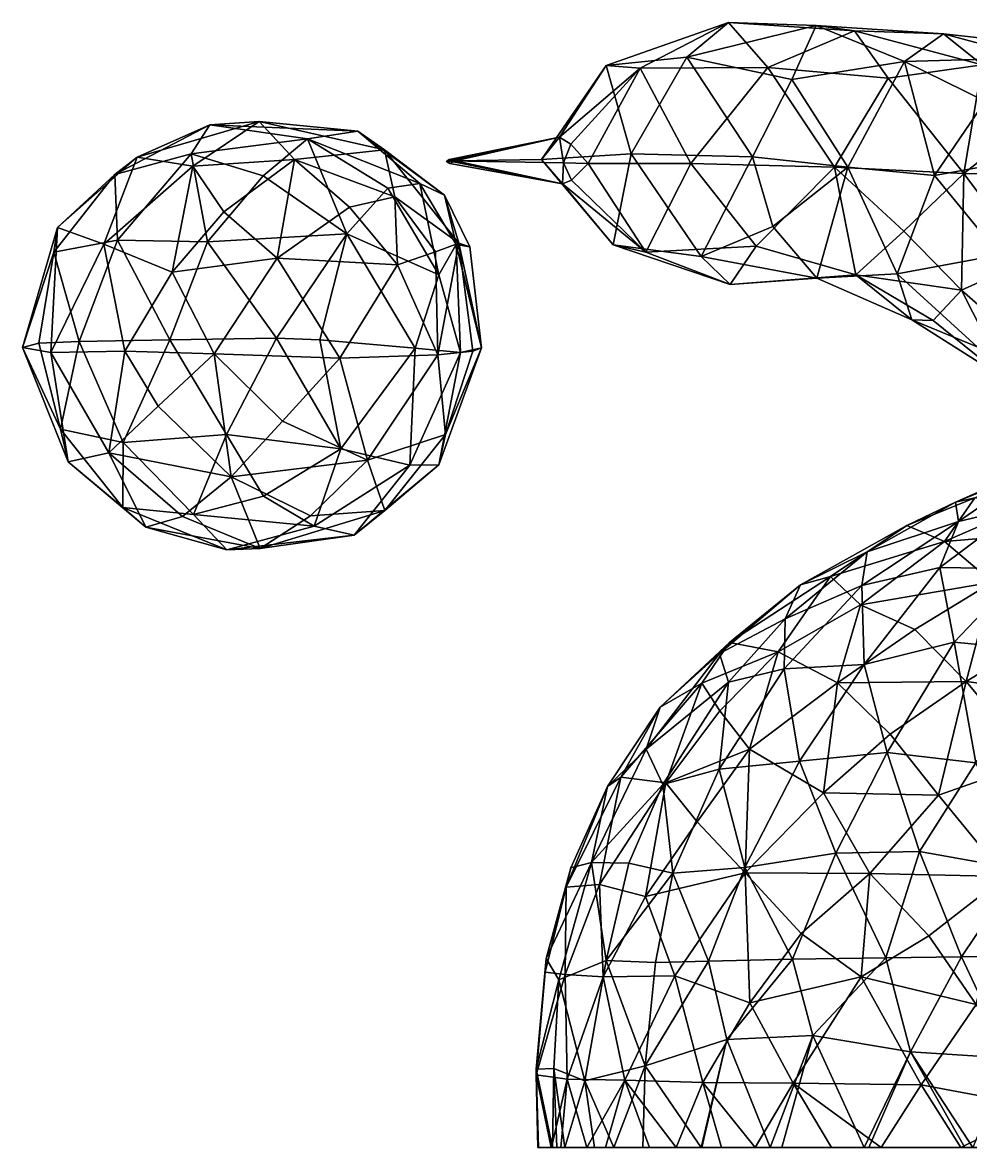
# Model space of a CAD drawing. Extents: x 373697 to 374058, y 6959904 to 6960301.
# Drawn here: x 373733.82 to 373775.49, y 6959904.18 to 6959953.65 of the extents above; entities that cross this region are included whole.
import ezdxf

# ---------------------------------------------------------------- set-up
doc = ezdxf.new("R2010")
doc.units = 0
doc.layers.add('Bht_Fk', color=7, linetype='CONTINUOUS')

msp = doc.modelspace()

# ---------------------------------------------------------------- linework, layer by layer
at = {"layer": 'Bht_Fk'}
for points in [[(373764.851, 6959953.65, 176.348), (373759.472, 6959951.754, 174.658), (373760.966, 6959951.648, 173.534)], [(373763.026, 6959952.129, 177.416), (373759.472, 6959951.754, 174.658), (373764.851, 6959953.65, 176.348)], [(373766.579, 6959951.678, 175.146), (373764.851, 6959953.65, 176.348), (373760.966, 6959951.648, 173.534)], [(373763.026, 6959952.129, 177.416), (373764.851, 6959953.65, 176.348), (373768.706, 6959953.511, 179.056)], [(373768.706, 6959953.511, 179.056), (373767.643, 6959951.147, 180.069), (373763.026, 6959952.129, 177.416)], [(373768.706, 6959953.511, 179.056), (373764.851, 6959953.65, 176.348), (373770.386, 6959953.29, 177.948)], [(373764.851, 6959953.65, 176.348), (373766.579, 6959951.678, 175.146), (373770.386, 6959953.29, 177.948)], [(373768.706, 6959953.511, 179.056), (373772.584, 6959951.93, 181.769), (373767.643, 6959951.147, 180.069)], [(373774.302, 6959953.157, 180.695), (373768.706, 6959953.511, 179.056), (373770.386, 6959953.29, 177.948)], [(373772.584, 6959951.93, 181.769), (373768.706, 6959953.511, 179.056), (373774.302, 6959953.157, 180.695)], [(373766.579, 6959951.678, 175.146), (373771.865, 6959951.196, 177.225), (373770.386, 6959953.29, 177.948)], [(373776.001, 6959951.789, 179.429), (373774.302, 6959953.157, 180.695), (373770.386, 6959953.29, 177.948)], [(373776.001, 6959951.789, 179.429), (373770.386, 6959953.29, 177.948), (373771.865, 6959951.196, 177.225)], [(373778.227, 6959952.095, 183.507), (373772.584, 6959951.93, 181.769), (373774.302, 6959953.157, 180.695)], [(373778.227, 6959952.095, 183.507), (373774.302, 6959953.157, 180.695), (373779.943, 6959952.523, 182.321)], [(373774.302, 6959953.157, 180.695), (373776.001, 6959951.789, 179.429), (373779.943, 6959952.523, 182.321)], [(373763.026, 6959952.129, 177.416), (373760.569, 6959947.878, 176.625), (373759.472, 6959951.754, 174.658)], [(373765.91, 6959947.742, 179.638), (373760.569, 6959947.878, 176.625), (373763.026, 6959952.129, 177.416)], [(373763.026, 6959952.129, 177.416), (373767.643, 6959951.147, 180.069), (373765.91, 6959947.742, 179.638)], [(373772.584, 6959951.93, 181.769), (373770.098, 6959947.284, 181.496), (373767.643, 6959951.147, 180.069)], [(373770.098, 6959947.284, 181.496), (373772.584, 6959951.93, 181.769), (373773.902, 6959946.916, 183.268)], [(373776.138, 6959950.194, 183.797), (373772.584, 6959951.93, 181.769), (373778.227, 6959952.095, 183.507)], [(373776.138, 6959950.194, 183.797), (373773.902, 6959946.916, 183.268), (373772.584, 6959951.93, 181.769)], [(373759.472, 6959951.754, 174.658), (373760.569, 6959947.878, 176.625), (373756.636, 6959947.624, 173.694)], [(373759.472, 6959951.754, 174.658), (373756.636, 6959947.624, 173.694), (373757.428, 6959948.615, 172.374)], [(373760.966, 6959951.648, 173.534), (373759.472, 6959951.754, 174.658), (373757.428, 6959948.615, 172.374)], [(373757.428, 6959948.615, 172.374), (373757.918, 6959948.301, 172.194), (373760.966, 6959951.648, 173.534)], [(373757.918, 6959948.301, 172.194), (373758.688, 6959947.449, 172.143), (373760.966, 6959951.648, 173.534)], [(373763.203, 6959947.457, 173.298), (373760.966, 6959951.648, 173.534), (373758.688, 6959947.449, 172.143)], [(373760.966, 6959951.648, 173.534), (373763.203, 6959947.457, 173.298), (373766.579, 6959951.678, 175.146)], [(373769.51, 6959947.292, 175.722), (373766.579, 6959951.678, 175.146), (373763.203, 6959947.457, 173.298)], [(373766.579, 6959951.678, 175.146), (373769.51, 6959947.292, 175.722), (373771.865, 6959951.196, 177.225)], [(373771.865, 6959951.196, 177.225), (373775.192, 6959947.014, 177.752), (373776.001, 6959951.789, 179.429)], [(373775.192, 6959947.014, 177.752), (373778.297, 6959949.471, 179.251), (373776.001, 6959951.789, 179.429)], [(373770.098, 6959947.284, 181.496), (373765.91, 6959947.742, 179.638), (373767.643, 6959951.147, 180.069)], [(373775.192, 6959947.014, 177.752), (373771.865, 6959951.196, 177.225), (373769.51, 6959947.292, 175.722)], [(373779.392, 6959947.922, 185.579), (373773.902, 6959946.916, 183.268), (373776.138, 6959950.194, 183.797)], [(373775.192, 6959947.014, 177.752), (373780.84, 6959946.934, 179.478), (373778.297, 6959949.471, 179.251)], [(373741.237, 6959947.879, 179.2), (373737.879, 6959946.973, 176.884), (373742.052, 6959949.15, 178.127)], [(373738.868, 6959947.728, 175.507), (373742.052, 6959949.15, 178.127), (373737.879, 6959946.973, 176.884)], [(373742.052, 6959949.15, 178.127), (373738.868, 6959947.728, 175.507), (373744.225, 6959949.296, 177.109)], [(373741.315, 6959947.335, 174.895), (373744.225, 6959949.296, 177.109), (373738.868, 6959947.728, 175.507)], [(373741.237, 6959947.879, 179.2), (373742.052, 6959949.15, 178.127), (373746.349, 6959948.535, 181.063)], [(373744.225, 6959949.296, 177.109), (373741.315, 6959947.335, 174.895), (373745.782, 6959947.629, 175.952)], [(373742.052, 6959949.15, 178.127), (373744.225, 6959949.296, 177.109), (373748.566, 6959948.877, 180.075)], [(373742.052, 6959949.15, 178.127), (373748.566, 6959948.877, 180.075), (373746.349, 6959948.535, 181.063)], [(373744.225, 6959949.296, 177.109), (373749.732, 6959948.056, 178.644), (373748.566, 6959948.877, 180.075)], [(373744.225, 6959949.296, 177.109), (373745.782, 6959947.629, 175.952), (373749.732, 6959948.056, 178.644)], [(373746.349, 6959948.535, 181.063), (373748.566, 6959948.877, 180.075), (373751.29, 6959946.567, 182.062)], [(373748.566, 6959948.877, 180.075), (373752.37, 6959946.059, 181.011), (373751.29, 6959946.567, 182.062)], [(373748.566, 6959948.877, 180.075), (373749.732, 6959948.056, 178.644), (373752.37, 6959946.059, 181.011)], [(373746.349, 6959948.535, 181.063), (373744.397, 6959946.903, 181.504), (373741.237, 6959947.879, 179.2)], [(373744.397, 6959946.903, 181.504), (373746.349, 6959948.535, 181.063), (373748.083, 6959944.354, 183.383)], [(373746.349, 6959948.535, 181.063), (373749.884, 6959946.359, 182.886), (373748.083, 6959944.354, 183.383)], [(373746.349, 6959948.535, 181.063), (373751.29, 6959946.567, 182.062), (373749.884, 6959946.359, 182.886)], [(373757.428, 6959948.615, 172.374), (373752.576, 6959947.629, 170.958), (373752.552, 6959947.562, 170.933)], [(373757.606, 6959947.486, 172.168), (373757.428, 6959948.615, 172.374), (373752.552, 6959947.562, 170.933)], [(373752.576, 6959947.629, 170.958), (373757.428, 6959948.615, 172.374), (373752.843, 6959947.569, 171.165)], [(373757.428, 6959948.615, 172.374), (373756.636, 6959947.624, 173.694), (373752.843, 6959947.569, 171.165)], [(373757.918, 6959948.301, 172.194), (373757.428, 6959948.615, 172.374), (373757.606, 6959947.486, 172.168)], [(373737.879, 6959946.973, 176.884), (373741.237, 6959947.879, 179.2), (373738.004, 6959944.074, 178.541)], [(373741.237, 6959947.879, 179.2), (373741.957, 6959944.012, 181.184), (373738.004, 6959944.074, 178.541)], [(373741.957, 6959944.012, 181.184), (373741.237, 6959947.879, 179.2), (373744.397, 6959946.903, 181.504)], [(373745.782, 6959947.629, 175.952), (373750.19, 6959945.988, 177), (373749.732, 6959948.056, 178.644)], [(373749.732, 6959948.056, 178.644), (373753.007, 6959943.942, 179.413), (373752.37, 6959946.059, 181.011)], [(373753.007, 6959943.942, 179.413), (373749.732, 6959948.056, 178.644), (373750.19, 6959945.988, 177)], [(373756.636, 6959947.624, 173.694), (373760.569, 6959947.878, 176.625), (373759.787, 6959943.874, 174.422)], [(373758.688, 6959947.449, 172.143), (373757.918, 6959948.301, 172.194), (373757.606, 6959947.486, 172.168)], [(373760.569, 6959947.878, 176.625), (373763.657, 6959943.363, 177.315), (373759.787, 6959943.874, 174.422)], [(373765.91, 6959947.742, 179.638), (373763.657, 6959943.363, 177.315), (373760.569, 6959947.878, 176.625)], [(373779.392, 6959947.922, 185.579), (373776.762, 6959943.438, 184.444), (373773.902, 6959946.916, 183.268)], [(373738.868, 6959947.728, 175.507), (373737.879, 6959946.973, 176.884), (373735.357, 6959944.643, 174.385)], [(373737.397, 6959943.909, 173.147), (373738.868, 6959947.728, 175.507), (373735.357, 6959944.643, 174.385)], [(373741.315, 6959947.335, 174.895), (373738.868, 6959947.728, 175.507), (373737.397, 6959943.909, 173.147)], [(373741.315, 6959947.335, 174.895), (373742.672, 6959945.327, 174.191), (373745.782, 6959947.629, 175.952)], [(373742.672, 6959945.327, 174.191), (373745.014, 6959943.281, 174.17), (373745.782, 6959947.629, 175.952)], [(373745.014, 6959943.281, 174.17), (373748.198, 6959945.53, 175.674), (373745.782, 6959947.629, 175.952)], [(373745.782, 6959947.629, 175.952), (373748.198, 6959945.53, 175.674), (373750.19, 6959945.988, 177)], [(373752.843, 6959947.569, 171.165), (373752.459, 6959947.542, 171.004), (373752.576, 6959947.629, 170.958)], [(373752.459, 6959947.542, 171.004), (373752.552, 6959947.562, 170.933), (373752.576, 6959947.629, 170.958)], [(373752.459, 6959947.542, 171.004), (373752.843, 6959947.569, 171.165), (373752.61, 6959947.445, 170.963)], [(373752.552, 6959947.562, 170.933), (373752.459, 6959947.542, 171.004), (373752.61, 6959947.445, 170.963)], [(373757.553, 6959946.555, 172.355), (373757.606, 6959947.486, 172.168), (373752.552, 6959947.562, 170.933)], [(373752.61, 6959947.445, 170.963), (373757.553, 6959946.555, 172.355), (373752.552, 6959947.562, 170.933)], [(373757.553, 6959946.555, 172.355), (373752.61, 6959947.445, 170.963), (373752.843, 6959947.569, 171.165)], [(373756.636, 6959947.624, 173.694), (373757.553, 6959946.555, 172.355), (373752.843, 6959947.569, 171.165)], [(373756.636, 6959947.624, 173.694), (373759.787, 6959943.874, 174.422), (373757.553, 6959946.555, 172.355)], [(373757.553, 6959946.555, 172.355), (373757.95, 6959946.715, 172.185), (373757.606, 6959947.486, 172.168)], [(373757.95, 6959946.715, 172.185), (373758.688, 6959947.449, 172.143), (373757.606, 6959947.486, 172.168)], [(373758.688, 6959947.449, 172.143), (373757.95, 6959946.715, 172.185), (373761.213, 6959943.553, 173.479)], [(373761.213, 6959943.553, 173.479), (373763.203, 6959947.457, 173.298), (373758.688, 6959947.449, 172.143)], [(373766.064, 6959943.819, 175.099), (373763.203, 6959947.457, 173.298), (373761.213, 6959943.553, 173.479)], [(373769.51, 6959947.292, 175.722), (373763.203, 6959947.457, 173.298), (373766.064, 6959943.819, 175.099)], [(373765.91, 6959947.742, 179.638), (373766.802, 6959944.673, 179.487), (373763.657, 6959943.363, 177.315)], [(373765.91, 6959947.742, 179.638), (373770.098, 6959947.284, 181.496), (373766.802, 6959944.673, 179.487)], [(373735.196, 6959943.554, 175.746), (373737.879, 6959946.973, 176.884), (373738.004, 6959944.074, 178.541)], [(373735.196, 6959943.554, 175.746), (373735.357, 6959944.643, 174.385), (373737.879, 6959946.973, 176.884)], [(373737.397, 6959943.909, 173.147), (373740.405, 6959942.67, 173.2), (373741.315, 6959947.335, 174.895)], [(373740.405, 6959942.67, 173.2), (373742.672, 6959945.327, 174.191), (373741.315, 6959947.335, 174.895)], [(373741.957, 6959944.012, 181.184), (373744.397, 6959946.903, 181.504), (373748.083, 6959944.354, 183.383)], [(373769.51, 6959947.292, 175.722), (373766.064, 6959943.819, 175.099), (373770.445, 6959942.555, 177.524)], [(373766.802, 6959944.673, 179.487), (373770.098, 6959947.284, 181.496), (373768.743, 6959942.411, 178.97)], [(373770.098, 6959947.284, 181.496), (373772.26, 6959942.596, 181.564), (373768.743, 6959942.411, 178.97)], [(373772.566, 6959944.468, 177.199), (373775.192, 6959947.014, 177.752), (373769.51, 6959947.292, 175.722)], [(373769.51, 6959947.292, 175.722), (373770.445, 6959942.555, 177.524), (373772.566, 6959944.468, 177.199)], [(373770.098, 6959947.284, 181.496), (373773.902, 6959946.916, 183.268), (373772.26, 6959942.596, 181.564)], [(373772.26, 6959942.596, 181.564), (373773.902, 6959946.916, 183.268), (373776.762, 6959943.438, 184.444)], [(373775.192, 6959947.014, 177.752), (373772.566, 6959944.468, 177.199), (373775.101, 6959941.886, 178.565)], [(373775.101, 6959941.886, 178.565), (373778.041, 6959943.215, 178.694), (373775.192, 6959947.014, 177.752)], [(373778.041, 6959943.215, 178.694), (373780.84, 6959946.934, 179.478), (373775.192, 6959947.014, 177.752)], [(373749.884, 6959946.359, 182.886), (373751.29, 6959946.567, 182.062), (373752.128, 6959942.549, 183.744)], [(373751.29, 6959946.567, 182.062), (373752.883, 6959943.889, 182.413), (373752.128, 6959942.549, 183.744)], [(373751.29, 6959946.567, 182.062), (373752.37, 6959946.059, 181.011), (373752.883, 6959943.889, 182.413)], [(373761.213, 6959943.553, 173.479), (373757.95, 6959946.715, 172.185), (373757.553, 6959946.555, 172.355)], [(373759.787, 6959943.874, 174.422), (373761.213, 6959943.553, 173.479), (373757.553, 6959946.555, 172.355)], [(373749.884, 6959946.359, 182.886), (373752.128, 6959942.549, 183.744), (373748.083, 6959944.354, 183.383)], [(373748.198, 6959945.53, 175.674), (373750.307, 6959942.993, 175.667), (373750.19, 6959945.988, 177)], [(373750.19, 6959945.988, 177), (373751.972, 6959943.57, 177.446), (373753.007, 6959943.942, 179.413)], [(373750.307, 6959942.993, 175.667), (373751.972, 6959943.57, 177.446), (373750.19, 6959945.988, 177)], [(373752.37, 6959946.059, 181.011), (373753.485, 6959943.789, 181.271), (373752.883, 6959943.889, 182.413)], [(373753.007, 6959943.942, 179.413), (373753.485, 6959943.789, 181.271), (373752.37, 6959946.059, 181.011)], [(373745.014, 6959943.281, 174.17), (373750.307, 6959942.993, 175.667), (373748.198, 6959945.53, 175.674)], [(373740.405, 6959942.67, 173.2), (373745.014, 6959943.281, 174.17), (373742.672, 6959945.327, 174.191)], [(373733.821, 6959939.365, 173.899), (373735.357, 6959944.643, 174.385), (373735.196, 6959943.554, 175.746)], [(373735.064, 6959939.137, 172.538), (373735.357, 6959944.643, 174.385), (373733.821, 6959939.365, 173.899)], [(373735.064, 6959939.137, 172.538), (373737.397, 6959943.909, 173.147), (373735.357, 6959944.643, 174.385)], [(373763.657, 6959943.363, 177.315), (373766.802, 6959944.673, 179.487), (373768.743, 6959942.411, 178.97)], [(373772.566, 6959944.468, 177.199), (373770.445, 6959942.555, 177.524), (373775.101, 6959941.886, 178.565)], [(373737.397, 6959943.909, 173.147), (373735.064, 6959939.137, 172.538), (373738.32, 6959939.199, 172.539)], [(373736.308, 6959939.623, 177.666), (373735.196, 6959943.554, 175.746), (373738.004, 6959944.074, 178.541)], [(373740.295, 6959939.699, 180.576), (373736.308, 6959939.623, 177.666), (373738.004, 6959944.074, 178.541)], [(373737.397, 6959943.909, 173.147), (373738.32, 6959939.199, 172.539), (373740.405, 6959942.67, 173.2)], [(373741.957, 6959944.012, 181.184), (373740.295, 6959939.699, 180.576), (373738.004, 6959944.074, 178.541)], [(373741.957, 6959944.012, 181.184), (373744.991, 6959939.763, 182.815), (373740.295, 6959939.699, 180.576)], [(373744.991, 6959939.763, 182.815), (373741.957, 6959944.012, 181.184), (373748.083, 6959944.354, 183.383)], [(373748.083, 6959944.354, 183.383), (373746.885, 6959939.692, 183.511), (373744.991, 6959939.763, 182.815)], [(373746.885, 6959939.692, 183.511), (373748.083, 6959944.354, 183.383), (373751.086, 6959939.332, 184.173)], [(373748.083, 6959944.354, 183.383), (373752.128, 6959942.549, 183.744), (373751.086, 6959939.332, 184.173)], [(373753.007, 6959943.942, 179.413), (373751.972, 6959943.57, 177.446), (373752.082, 6959939.044, 177.3)], [(373753.619, 6959939.193, 179.494), (373753.007, 6959943.942, 179.413), (373752.082, 6959939.044, 177.3)], [(373753.485, 6959943.789, 181.271), (373753.007, 6959943.942, 179.413), (373754.003, 6959939.349, 181.333)], [(373753.007, 6959943.942, 179.413), (373753.619, 6959939.193, 179.494), (373754.003, 6959939.349, 181.333)], [(373734.541, 6959939.545, 175.731), (373733.821, 6959939.365, 173.899), (373735.196, 6959943.554, 175.746)], [(373734.541, 6959939.545, 175.731), (373735.196, 6959943.554, 175.746), (373736.308, 6959939.623, 177.666)], [(373751.972, 6959943.57, 177.446), (373750.307, 6959942.993, 175.667), (373752.082, 6959939.044, 177.3)], [(373753.067, 6959939.139, 182.935), (373752.128, 6959942.549, 183.744), (373752.883, 6959943.889, 182.413)], [(373753.067, 6959939.139, 182.935), (373752.883, 6959943.889, 182.413), (373754.003, 6959939.349, 181.333)], [(373752.883, 6959943.889, 182.413), (373753.485, 6959943.789, 181.271), (373754.003, 6959939.349, 181.333)], [(373759.787, 6959943.874, 174.422), (373764.927, 6959942.132, 176.06), (373761.213, 6959943.553, 173.479)], [(373763.657, 6959943.363, 177.315), (373764.927, 6959942.132, 176.06), (373759.787, 6959943.874, 174.422)], [(373764.927, 6959942.132, 176.06), (373766.064, 6959943.819, 175.099), (373761.213, 6959943.553, 173.479)], [(373766.064, 6959943.819, 175.099), (373764.927, 6959942.132, 176.06), (373770.445, 6959942.555, 177.524)], [(373772.26, 6959942.596, 181.564), (373776.762, 6959943.438, 184.444), (373775.786, 6959939.395, 182.269)], [(373740.405, 6959942.67, 173.2), (373742.242, 6959939.075, 173.22), (373745.014, 6959943.281, 174.17)], [(373745.014, 6959943.281, 174.17), (373742.242, 6959939.075, 173.22), (373747.775, 6959938.89, 174.622)], [(373745.014, 6959943.281, 174.17), (373747.775, 6959938.89, 174.622), (373750.307, 6959942.993, 175.667)], [(373747.775, 6959938.89, 174.622), (373752.082, 6959939.044, 177.3), (373750.307, 6959942.993, 175.667)], [(373764.927, 6959942.132, 176.06), (373763.657, 6959943.363, 177.315), (373768.743, 6959942.411, 178.97)], [(373778.041, 6959943.215, 178.694), (373775.101, 6959941.886, 178.565), (373778.978, 6959938.47, 179.995)], [(373738.32, 6959939.199, 172.539), (373742.242, 6959939.075, 173.22), (373740.405, 6959942.67, 173.2)], [(373752.128, 6959942.549, 183.744), (373753.067, 6959939.139, 182.935), (373751.086, 6959939.332, 184.173)], [(373770.445, 6959942.555, 177.524), (373764.927, 6959942.132, 176.06), (373768.743, 6959942.411, 178.97)], [(373772.26, 6959942.596, 181.564), (373772.911, 6959940.576, 179.981), (373768.743, 6959942.411, 178.97)], [(373772.911, 6959940.576, 179.981), (373770.445, 6959942.555, 177.524), (373768.743, 6959942.411, 178.97)], [(373770.445, 6959942.555, 177.524), (373773.855, 6959940.547, 179.323), (373775.101, 6959941.886, 178.565)], [(373772.911, 6959940.576, 179.981), (373773.855, 6959940.547, 179.323), (373770.445, 6959942.555, 177.524)], [(373772.26, 6959942.596, 181.564), (373775.786, 6959939.395, 182.269), (373772.911, 6959940.576, 179.981)], [(373773.855, 6959940.547, 179.323), (373777.107, 6959937.922, 181.09), (373775.101, 6959941.886, 178.565)], [(373777.107, 6959937.922, 181.09), (373778.978, 6959938.47, 179.995), (373775.101, 6959941.886, 178.565)], [(373777.107, 6959937.922, 181.09), (373773.855, 6959940.547, 179.323), (373772.911, 6959940.576, 179.981)], [(373772.911, 6959940.576, 179.981), (373775.786, 6959939.395, 182.269), (373777.107, 6959937.922, 181.09)], [(373733.821, 6959939.365, 173.899), (373734.541, 6959939.545, 175.731), (373735.484, 6959935.762, 175.9)], [(373734.541, 6959939.545, 175.731), (373736.308, 6959939.623, 177.666), (373735.484, 6959935.762, 175.9)], [(373738.24, 6959935.18, 178.401), (373735.484, 6959935.762, 175.9), (373736.308, 6959939.623, 177.666)], [(373736.308, 6959939.623, 177.666), (373740.295, 6959939.699, 180.576), (373738.24, 6959935.18, 178.401)], [(373738.24, 6959935.18, 178.401), (373740.295, 6959939.699, 180.576), (373742.795, 6959935.53, 181.262)], [(373740.295, 6959939.699, 180.576), (373744.991, 6959939.763, 182.815), (373742.795, 6959935.53, 181.262)], [(373742.795, 6959935.53, 181.262), (373744.991, 6959939.763, 182.815), (373747.812, 6959934.898, 182.795)], [(373744.991, 6959939.763, 182.815), (373746.885, 6959939.692, 183.511), (373747.812, 6959934.898, 182.795)], [(373747.812, 6959934.898, 182.795), (373746.885, 6959939.692, 183.511), (373751.086, 6959939.332, 184.173)], [(373733.821, 6959939.365, 173.899), (373735.484, 6959935.762, 175.9), (373735.822, 6959934.33, 174.357)], [(373735.822, 6959934.33, 174.357), (373735.064, 6959939.137, 172.538), (373733.821, 6959939.365, 173.899)], [(373735.064, 6959939.137, 172.538), (373737.613, 6959934.734, 173.101), (373738.32, 6959939.199, 172.539)], [(373737.613, 6959934.734, 173.101), (373735.064, 6959939.137, 172.538), (373735.822, 6959934.33, 174.357)], [(373737.613, 6959934.734, 173.101), (373739.783, 6959936.776, 172.866), (373738.32, 6959939.199, 172.539)], [(373738.32, 6959939.199, 172.539), (373739.783, 6959936.776, 172.866), (373742.242, 6959939.075, 173.22)], [(373742.996, 6959933.67, 174.234), (373742.242, 6959939.075, 173.22), (373739.783, 6959936.776, 172.866)], [(373742.242, 6959939.075, 173.22), (373745.245, 6959936.124, 174.197), (373747.775, 6959938.89, 174.622)], [(373742.242, 6959939.075, 173.22), (373742.996, 6959933.67, 174.234), (373745.245, 6959936.124, 174.197)], [(373747.775, 6959938.89, 174.622), (373748.989, 6959934.407, 176.407), (373752.082, 6959939.044, 177.3)], [(373750.851, 6959934.191, 182.297), (373747.812, 6959934.898, 182.795), (373751.086, 6959939.332, 184.173)], [(373748.989, 6959934.407, 176.407), (373752.412, 6959935.529, 179.115), (373752.082, 6959939.044, 177.3)], [(373753.067, 6959939.139, 182.935), (373750.851, 6959934.191, 182.297), (373751.086, 6959939.332, 184.173)], [(373752.127, 6959934.194, 180.925), (373750.851, 6959934.191, 182.297), (373753.067, 6959939.139, 182.935)], [(373752.412, 6959935.529, 179.115), (373753.619, 6959939.193, 179.494), (373752.082, 6959939.044, 177.3)], [(373752.127, 6959934.194, 180.925), (373753.067, 6959939.139, 182.935), (373754.003, 6959939.349, 181.333)], [(373752.412, 6959935.529, 179.115), (373752.127, 6959934.194, 180.925), (373754.003, 6959939.349, 181.333)], [(373753.619, 6959939.193, 179.494), (373752.412, 6959935.529, 179.115), (373754.003, 6959939.349, 181.333)], [(373747.775, 6959938.89, 174.622), (373745.245, 6959936.124, 174.197), (373748.989, 6959934.407, 176.407)], [(373737.613, 6959934.734, 173.101), (373742.996, 6959933.67, 174.234), (373739.783, 6959936.776, 172.866)], [(373745.245, 6959936.124, 174.197), (373742.996, 6959933.67, 174.234), (373748.989, 6959934.407, 176.407)], [(373738.225, 6959932.33, 176.594), (373735.484, 6959935.762, 175.9), (373738.24, 6959935.18, 178.401)], [(373735.822, 6959934.33, 174.357), (373735.484, 6959935.762, 175.9), (373738.225, 6959932.33, 176.594)], [(373738.24, 6959935.18, 178.401), (373742.795, 6959935.53, 181.262), (373741.33, 6959932.021, 178.911)], [(373744.42, 6959932.828, 180.945), (373741.33, 6959932.021, 178.911), (373742.795, 6959935.53, 181.262)], [(373744.42, 6959932.828, 180.945), (373742.795, 6959935.53, 181.262), (373747.812, 6959934.898, 182.795)], [(373749.742, 6959932.19, 178.602), (373752.412, 6959935.529, 179.115), (373748.989, 6959934.407, 176.407)], [(373752.412, 6959935.529, 179.115), (373749.742, 6959932.19, 178.602), (373752.127, 6959934.194, 180.925)], [(373741.33, 6959932.021, 178.911), (373738.225, 6959932.33, 176.594), (373738.24, 6959935.18, 178.401)], [(373739.237, 6959931.464, 175.366), (373737.613, 6959934.734, 173.101), (373735.822, 6959934.33, 174.357)], [(373737.613, 6959934.734, 173.101), (373740.85, 6959931.922, 174.556), (373742.996, 6959933.67, 174.234)], [(373739.237, 6959931.464, 175.366), (373740.85, 6959931.922, 174.556), (373737.613, 6959934.734, 173.101)], [(373746.636, 6959931.506, 180.583), (373744.42, 6959932.828, 180.945), (373747.812, 6959934.898, 182.795)], [(373750.851, 6959934.191, 182.297), (373746.636, 6959931.506, 180.583), (373747.812, 6959934.898, 182.795)], [(373778.165, 6959933.921, 123.772), (373774.835, 6959932.56, 121.493), (373779.332, 6959934.534, 122.498)], [(373774.835, 6959932.56, 121.493), (373775.681, 6959932.742, 119.802), (373779.332, 6959934.534, 122.498)], [(373738.225, 6959932.33, 176.594), (373739.237, 6959931.464, 175.366), (373735.822, 6959934.33, 174.357)], [(373748.989, 6959934.407, 176.407), (373742.996, 6959933.67, 174.234), (373746.475, 6959931.957, 176.207)], [(373748.989, 6959934.407, 176.407), (373746.475, 6959931.957, 176.207), (373749.742, 6959932.19, 178.602)], [(373750.851, 6959934.191, 182.297), (373748.394, 6959931.109, 179.494), (373746.636, 6959931.506, 180.583)], [(373752.127, 6959934.194, 180.925), (373748.394, 6959931.109, 179.494), (373750.851, 6959934.191, 182.297)], [(373752.127, 6959934.194, 180.925), (373749.742, 6959932.19, 178.602), (373748.394, 6959931.109, 179.494)], [(373740.85, 6959931.922, 174.556), (373744.272, 6959930.519, 176.699), (373742.996, 6959933.67, 174.234)], [(373742.996, 6959933.67, 174.234), (373744.272, 6959930.519, 176.699), (373746.475, 6959931.957, 176.207)], [(373774.966, 6959931.713, 123.131), (373774.835, 6959932.56, 121.493), (373778.165, 6959933.921, 123.772)], [(373774.966, 6959931.713, 123.131), (373778.165, 6959933.921, 123.772), (373777.732, 6959932.374, 125.295)], [(373741.33, 6959932.021, 178.911), (373744.42, 6959932.828, 180.945), (373746.636, 6959931.506, 180.583)], [(373770.949, 6959930.375, 119.887), (373774.835, 6959932.56, 121.493), (373774.966, 6959931.713, 123.131)], [(373772.691, 6959931.539, 118.833), (373774.835, 6959932.56, 121.493), (373770.949, 6959930.375, 119.887)], [(373775.681, 6959932.742, 119.802), (373774.835, 6959932.56, 121.493), (373772.691, 6959931.539, 118.833)], [(373774.344, 6959930.832, 117.449), (373775.681, 6959932.742, 119.802), (373772.691, 6959931.539, 118.833)], [(373777.855, 6959932.354, 119.254), (373775.681, 6959932.742, 119.802), (373774.344, 6959930.832, 117.449)], [(373738.225, 6959932.33, 176.594), (373741.33, 6959932.021, 178.911), (373742.801, 6959930.458, 177.868)], [(373739.237, 6959931.464, 175.366), (373738.225, 6959932.33, 176.594), (373742.801, 6959930.458, 177.868)], [(373749.742, 6959932.19, 178.602), (373744.272, 6959930.519, 176.699), (373748.394, 6959931.109, 179.494)], [(373749.742, 6959932.19, 178.602), (373746.475, 6959931.957, 176.207), (373744.272, 6959930.519, 176.699)], [(373777.732, 6959932.374, 125.295), (373777.843, 6959929.621, 127.025), (373774.146, 6959929.69, 123.957)], [(373774.146, 6959929.69, 123.957), (373774.966, 6959931.713, 123.131), (373777.732, 6959932.374, 125.295)], [(373774.344, 6959930.832, 117.449), (373780.104, 6959931.307, 119.025), (373777.855, 6959932.354, 119.254)], [(373739.237, 6959931.464, 175.366), (373744.272, 6959930.519, 176.699), (373740.85, 6959931.922, 174.556)], [(373741.33, 6959932.021, 178.911), (373746.636, 6959931.506, 180.583), (373742.801, 6959930.458, 177.868)], [(373768.015, 6959928.917, 117.316), (373772.691, 6959931.539, 118.833), (373770.949, 6959930.375, 119.887)], [(373769.337, 6959929.286, 116.067), (373772.691, 6959931.539, 118.833), (373768.015, 6959928.917, 117.316)], [(373769.337, 6959929.286, 116.067), (373774.344, 6959930.832, 117.449), (373772.691, 6959931.539, 118.833)], [(373774.966, 6959931.713, 123.131), (373774.146, 6959929.69, 123.957), (373770.711, 6959928.901, 121.247)], [(373774.966, 6959931.713, 123.131), (373770.711, 6959928.901, 121.247), (373770.949, 6959930.375, 119.887)], [(373744.272, 6959930.519, 176.699), (373739.237, 6959931.464, 175.366), (373742.801, 6959930.458, 177.868)], [(373746.636, 6959931.506, 180.583), (373748.394, 6959931.109, 179.494), (373742.801, 6959930.458, 177.868)], [(373748.394, 6959931.109, 179.494), (373744.272, 6959930.519, 176.699), (373742.801, 6959930.458, 177.868)], [(373776.456, 6959929.046, 116.651), (373780.104, 6959931.307, 119.025), (373774.344, 6959930.832, 117.449)], [(373769.337, 6959929.286, 116.067), (373770.656, 6959928.047, 114.828), (373774.344, 6959930.832, 117.449)], [(373770.656, 6959928.047, 114.828), (373776.456, 6959929.046, 116.651), (373774.344, 6959930.832, 117.449)], [(373770.949, 6959930.375, 119.887), (373770.711, 6959928.901, 121.247), (373767.339, 6959927.434, 118.801)], [(373767.339, 6959927.434, 118.801), (373768.015, 6959928.917, 117.316), (373770.949, 6959930.375, 119.887)], [(373774.146, 6959929.69, 123.957), (373770.812, 6959925.417, 123.19), (373770.711, 6959928.901, 121.247)], [(373770.812, 6959925.417, 123.19), (373774.146, 6959929.69, 123.957), (373774.774, 6959926.407, 125.934)], [(373774.146, 6959929.69, 123.957), (373777.843, 6959929.621, 127.025), (373774.774, 6959926.407, 125.934)], [(373774.774, 6959926.407, 125.934), (373777.843, 6959929.621, 127.025), (373778.523, 6959926.03, 128.788)], [(373764.896, 6959926.383, 114.484), (373769.337, 6959929.286, 116.067), (373768.015, 6959928.917, 117.316)], [(373767.035, 6959925.977, 113.24), (373769.337, 6959929.286, 116.067), (373764.896, 6959926.383, 114.484)], [(373767.035, 6959925.977, 113.24), (373770.656, 6959928.047, 114.828), (373769.337, 6959929.286, 116.067)], [(373768.015, 6959928.917, 117.316), (373767.339, 6959927.434, 118.801), (373764.453, 6959925.906, 116.241)], [(373764.896, 6959926.383, 114.484), (373768.015, 6959928.917, 117.316), (373764.453, 6959925.906, 116.241)], [(373770.812, 6959925.417, 123.19), (373767.307, 6959925.229, 120.227), (373770.711, 6959928.901, 121.247)], [(373767.307, 6959925.229, 120.227), (373767.339, 6959927.434, 118.801), (373770.711, 6959928.901, 121.247)], [(373770.656, 6959928.047, 114.828), (373773.039, 6959926.955, 114.635), (373776.456, 6959929.046, 116.651)], [(373773.039, 6959926.955, 114.635), (373775.302, 6959924.675, 114.352), (373776.456, 6959929.046, 116.651)], [(373775.302, 6959924.675, 114.352), (373778.678, 6959926.741, 116.301), (373776.456, 6959929.046, 116.651)], [(373767.035, 6959925.977, 113.24), (373769.65, 6959924.616, 112.797), (373770.656, 6959928.047, 114.828)], [(373769.65, 6959924.616, 112.797), (373773.039, 6959926.955, 114.635), (373770.656, 6959928.047, 114.828)], [(373764.453, 6959925.906, 116.241), (373767.339, 6959927.434, 118.801), (373764.855, 6959924.65, 118.016)], [(373764.855, 6959924.65, 118.016), (373767.339, 6959927.434, 118.801), (373767.307, 6959925.229, 120.227)], [(373769.65, 6959924.616, 112.797), (373775.302, 6959924.675, 114.352), (373773.039, 6959926.955, 114.635)], [(373775.302, 6959924.675, 114.352), (373780.328, 6959924.012, 115.982), (373778.678, 6959926.741, 116.301)], [(373761.844, 6959923.537, 113.739), (373764.896, 6959926.383, 114.484), (373764.453, 6959925.906, 116.241)], [(373761.844, 6959923.537, 113.739), (373763.686, 6959924.594, 112.908), (373764.896, 6959926.383, 114.484)], [(373763.686, 6959924.594, 112.908), (373767.035, 6959925.977, 113.24), (373764.896, 6959926.383, 114.484)], [(373771.825, 6959921.548, 125.067), (373770.812, 6959925.417, 123.19), (373774.774, 6959926.407, 125.934)], [(373771.825, 6959921.548, 125.067), (373774.774, 6959926.407, 125.934), (373775.72, 6959921.101, 127.886)], [(373775.72, 6959921.101, 127.886), (373774.774, 6959926.407, 125.934), (373778.523, 6959926.03, 128.788)], [(373761.229, 6959921.704, 115.189), (373764.453, 6959925.906, 116.241), (373764.855, 6959924.65, 118.016)], [(373761.229, 6959921.704, 115.189), (373761.844, 6959923.537, 113.739), (373764.453, 6959925.906, 116.241)], [(373767.035, 6959925.977, 113.24), (373763.686, 6959924.594, 112.908), (373764.47, 6959923.389, 111.773)], [(373765.777, 6959921.696, 111.042), (373767.035, 6959925.977, 113.24), (373764.47, 6959923.389, 111.773)], [(373765.777, 6959921.696, 111.042), (373769.65, 6959924.616, 112.797), (373767.035, 6959925.977, 113.24)], [(373764.45, 6959920.821, 119.326), (373767.307, 6959925.229, 120.227), (373767.981, 6959921.169, 122.224)], [(373764.45, 6959920.821, 119.326), (373764.855, 6959924.65, 118.016), (373767.307, 6959925.229, 120.227)], [(373767.307, 6959925.229, 120.227), (373770.812, 6959925.417, 123.19), (373767.981, 6959921.169, 122.224)], [(373770.812, 6959925.417, 123.19), (373771.825, 6959921.548, 125.067), (373767.981, 6959921.169, 122.224)], [(373761.229, 6959921.704, 115.189), (373764.855, 6959924.65, 118.016), (373761.972, 6959920.139, 117.07)], [(373764.45, 6959920.821, 119.326), (373761.972, 6959920.139, 117.07), (373764.855, 6959924.65, 118.016)], [(373765.777, 6959921.696, 111.042), (373769.031, 6959919.771, 110.982), (373769.65, 6959924.616, 112.797)], [(373769.031, 6959919.771, 110.982), (373771.958, 6959922.361, 112.516), (373769.65, 6959924.616, 112.797)], [(373771.958, 6959922.361, 112.516), (373775.302, 6959924.675, 114.352), (373769.65, 6959924.616, 112.797)], [(373771.958, 6959922.361, 112.516), (373774.084, 6959919.68, 112.431), (373775.302, 6959924.675, 114.352)], [(373774.084, 6959919.68, 112.431), (373778.241, 6959921.14, 114.332), (373775.302, 6959924.675, 114.352)], [(373775.302, 6959924.675, 114.352), (373778.241, 6959921.14, 114.332), (373780.328, 6959924.012, 115.982)], [(373760.116, 6959920.472, 111.612), (373763.686, 6959924.594, 112.908), (373761.844, 6959923.537, 113.739)], [(373760.116, 6959920.472, 111.612), (373762.092, 6959920.215, 110.505), (373763.686, 6959924.594, 112.908)], [(373762.092, 6959920.215, 110.505), (373764.47, 6959923.389, 111.773), (373763.686, 6959924.594, 112.908)], [(373759.528, 6959920.049, 112.983), (373761.844, 6959923.537, 113.739), (373761.229, 6959921.704, 115.189)], [(373759.528, 6959920.049, 112.983), (373760.116, 6959920.472, 111.612), (373761.844, 6959923.537, 113.739)], [(373762.092, 6959920.215, 110.505), (373765.777, 6959921.696, 111.042), (373764.47, 6959923.389, 111.773)], [(373769.031, 6959919.771, 110.982), (373774.084, 6959919.68, 112.431), (373771.958, 6959922.361, 112.516)], [(373758.836, 6959916.708, 114.376), (373761.229, 6959921.704, 115.189), (373761.972, 6959920.139, 117.07)], [(373758.836, 6959916.708, 114.376), (373759.528, 6959920.049, 112.983), (373761.229, 6959921.704, 115.189)], [(373762.092, 6959920.215, 110.505), (373763.469, 6959918.498, 109.783), (373765.777, 6959921.696, 111.042)], [(373763.469, 6959918.498, 109.783), (373765.586, 6959916.253, 109.418), (373765.777, 6959921.696, 111.042)], [(373765.586, 6959916.253, 109.418), (373769.031, 6959919.771, 110.982), (373765.777, 6959921.696, 111.042)], [(373765.578, 6959916.488, 121.26), (373764.45, 6959920.821, 119.326), (373767.981, 6959921.169, 122.224)], [(373769.577, 6959917.131, 124.194), (373765.578, 6959916.488, 121.26), (373767.981, 6959921.169, 122.224)], [(373767.981, 6959921.169, 122.224), (373771.825, 6959921.548, 125.067), (373769.577, 6959917.131, 124.194)], [(373773.254, 6959917.194, 126.748), (373769.577, 6959917.131, 124.194), (373771.825, 6959921.548, 125.067)], [(373773.254, 6959917.194, 126.748), (373771.825, 6959921.548, 125.067), (373775.72, 6959921.101, 127.886)], [(373762.411, 6959916.239, 118.583), (373761.972, 6959920.139, 117.07), (373764.45, 6959920.821, 119.326)], [(373765.578, 6959916.488, 121.26), (373762.411, 6959916.239, 118.583), (373764.45, 6959920.821, 119.326)], [(373777.672, 6959916.403, 129.732), (373773.254, 6959917.194, 126.748), (373775.72, 6959921.101, 127.886)], [(373777.011, 6959916.097, 112.697), (373778.241, 6959921.14, 114.332), (373774.084, 6959919.68, 112.431)], [(373757.725, 6959915.629, 110.941), (373760.116, 6959920.472, 111.612), (373759.528, 6959920.049, 112.983)], [(373757.725, 6959915.629, 110.941), (373759.179, 6959915.753, 109.546), (373760.116, 6959920.472, 111.612)], [(373759.179, 6959915.753, 109.546), (373762.092, 6959920.215, 110.505), (373760.116, 6959920.472, 111.612)], [(373759.179, 6959915.753, 109.546), (373761.204, 6959915.213, 108.947), (373762.092, 6959920.215, 110.505)], [(373761.204, 6959915.213, 108.947), (373763.469, 6959918.498, 109.783), (373762.092, 6959920.215, 110.505)], [(373757.928, 6959916.48, 112.429), (373757.725, 6959915.629, 110.941), (373759.528, 6959920.049, 112.983)], [(373757.928, 6959916.48, 112.429), (373759.528, 6959920.049, 112.983), (373758.836, 6959916.708, 114.376)], [(373758.836, 6959916.708, 114.376), (373761.972, 6959920.139, 117.07), (373760.475, 6959916.687, 116.549)], [(373760.475, 6959916.687, 116.549), (373761.972, 6959920.139, 117.07), (373762.411, 6959916.239, 118.583)], [(373771.059, 6959916.23, 110.667), (373769.031, 6959919.771, 110.982), (373765.586, 6959916.253, 109.418)], [(373769.031, 6959919.771, 110.982), (373771.059, 6959916.23, 110.667), (373774.084, 6959919.68, 112.431)], [(373777.011, 6959916.097, 112.697), (373774.084, 6959919.68, 112.431), (373771.059, 6959916.23, 110.667)], [(373765.586, 6959916.253, 109.418), (373763.469, 6959918.498, 109.783), (373761.204, 6959915.213, 108.947)], [(373771.766, 6959912.528, 126.147), (373769.577, 6959917.131, 124.194), (373773.254, 6959917.194, 126.748)], [(373775.097, 6959912.573, 128.327), (373771.766, 6959912.528, 126.147), (373773.254, 6959917.194, 126.748)], [(373777.672, 6959916.403, 129.732), (373775.097, 6959912.573, 128.327), (373773.254, 6959917.194, 126.748)], [(373757.392, 6959911.561, 113.569), (373756.835, 6959912.499, 111.817), (373758.836, 6959916.708, 114.376)], [(373756.835, 6959912.499, 111.817), (373757.928, 6959916.48, 112.429), (373758.836, 6959916.708, 114.376)], [(373757.392, 6959911.561, 113.569), (373758.836, 6959916.708, 114.376), (373759.471, 6959912.409, 116.216)], [(373758.836, 6959916.708, 114.376), (373760.475, 6959916.687, 116.549), (373759.471, 6959912.409, 116.216)], [(373767.673, 6959912.46, 123.294), (373765.578, 6959916.488, 121.26), (373769.577, 6959917.131, 124.194)], [(373771.766, 6959912.528, 126.147), (373767.673, 6959912.46, 123.294), (373769.577, 6959917.131, 124.194)], [(373756.835, 6959912.499, 111.817), (373757.725, 6959915.629, 110.941), (373757.928, 6959916.48, 112.429)], [(373760.475, 6959916.687, 116.549), (373762.411, 6959916.239, 118.583), (373759.471, 6959912.409, 116.216)], [(373759.471, 6959912.409, 116.216), (373762.411, 6959916.239, 118.583), (373761.651, 6959912.315, 118.463)], [(373765.586, 6959916.253, 109.418), (373761.204, 6959915.213, 108.947), (373762.49, 6959911.726, 108.271)], [(373761.651, 6959912.315, 118.463), (373762.411, 6959916.239, 118.583), (373763.974, 6959912.38, 120.451)], [(373763.974, 6959912.38, 120.451), (373762.411, 6959916.239, 118.583), (373765.578, 6959916.488, 121.26)], [(373765.586, 6959916.253, 109.418), (373762.49, 6959911.726, 108.271), (373765.794, 6959910.547, 108.482)], [(373767.673, 6959912.46, 123.294), (373763.974, 6959912.38, 120.451), (373765.578, 6959916.488, 121.26)], [(373765.586, 6959916.253, 109.418), (373765.794, 6959910.547, 108.482), (373768.053, 6959913.59, 109.374)], [(373771.059, 6959916.23, 110.667), (373765.586, 6959916.253, 109.418), (373768.053, 6959913.59, 109.374)], [(373768.053, 6959913.59, 109.374), (373770.682, 6959911.68, 109.789), (373771.059, 6959916.23, 110.667)], [(373771.059, 6959916.23, 110.667), (373770.682, 6959911.68, 109.789), (373773.664, 6959913.483, 110.993)], [(373771.059, 6959916.23, 110.667), (373773.664, 6959913.483, 110.993), (373777.011, 6959916.097, 112.697)], [(373775.097, 6959912.573, 128.327), (373777.672, 6959916.403, 129.732), (373778.312, 6959912.61, 130.337)], [(373759.179, 6959915.753, 109.546), (373757.68, 6959911.794, 109.192), (373759.338, 6959911.689, 108.456)], [(373759.179, 6959915.753, 109.546), (373757.725, 6959915.629, 110.941), (373757.68, 6959911.794, 109.192)], [(373761.204, 6959915.213, 108.947), (373759.179, 6959915.753, 109.546), (373759.338, 6959911.689, 108.456)], [(373773.664, 6959913.483, 110.993), (373775.746, 6959910.475, 111.313), (373777.011, 6959916.097, 112.697)], [(373757.725, 6959915.629, 110.941), (373756.796, 6959911.899, 110.291), (373757.68, 6959911.794, 109.192)], [(373757.725, 6959915.629, 110.941), (373756.835, 6959912.499, 111.817), (373756.796, 6959911.899, 110.291)], [(373761.204, 6959915.213, 108.947), (373759.338, 6959911.689, 108.456), (373762.49, 6959911.726, 108.271)], [(373768.053, 6959913.59, 109.374), (373765.794, 6959910.547, 108.482), (373770.682, 6959911.68, 109.789)], [(373775.746, 6959910.475, 111.313), (373773.664, 6959913.483, 110.993), (373770.682, 6959911.68, 109.789)], [(373756.835, 6959912.499, 111.817), (373756.397, 6959907.621, 111.889), (373756.393, 6959907.373, 109.971)], [(373756.796, 6959911.899, 110.291), (373756.835, 6959912.499, 111.817), (373756.393, 6959907.373, 109.971)], [(373756.835, 6959912.499, 111.817), (373757.392, 6959911.561, 113.569), (373756.397, 6959907.621, 111.889)], [(373759.471, 6959912.409, 116.216), (373758.54, 6959907.115, 115.539), (373757.392, 6959911.561, 113.569)], [(373761.189, 6959907.771, 118.277), (373758.54, 6959907.115, 115.539), (373759.471, 6959912.409, 116.216)], [(373759.471, 6959912.409, 116.216), (373761.651, 6959912.315, 118.463), (373761.189, 6959907.771, 118.277)], [(373763.974, 6959912.38, 120.451), (373764.774, 6959908.928, 121.273), (373761.189, 6959907.771, 118.277)], [(373761.651, 6959912.315, 118.463), (373763.974, 6959912.38, 120.451), (373761.189, 6959907.771, 118.277)], [(373763.974, 6959912.38, 120.451), (373767.673, 6959912.46, 123.294), (373764.774, 6959908.928, 121.273)], [(373764.774, 6959908.928, 121.273), (373767.673, 6959912.46, 123.294), (373768.556, 6959909.103, 124.065)], [(373768.556, 6959909.103, 124.065), (373767.673, 6959912.46, 123.294), (373771.766, 6959912.528, 126.147)], [(373772.852, 6959908.385, 126.965), (373768.556, 6959909.103, 124.065), (373771.766, 6959912.528, 126.147)], [(373772.852, 6959908.385, 126.965), (373771.766, 6959912.528, 126.147), (373775.097, 6959912.573, 128.327)], [(373777.197, 6959908.107, 129.701), (373772.852, 6959908.385, 126.965), (373775.097, 6959912.573, 128.327)], [(373778.312, 6959912.61, 130.337), (373777.197, 6959908.107, 129.701), (373775.097, 6959912.573, 128.327)], [(373757.68, 6959911.794, 109.192), (373756.796, 6959911.899, 110.291), (373756.393, 6959907.373, 109.971)], [(373757.68, 6959911.794, 109.192), (373756.393, 6959907.373, 109.971), (373757.762, 6959907.192, 108.498)], [(373759.338, 6959911.689, 108.456), (373757.68, 6959911.794, 109.192), (373757.762, 6959907.192, 108.498)], [(373757.174, 6959907.656, 113.672), (373756.397, 6959907.621, 111.889), (373757.392, 6959911.561, 113.569)], [(373757.174, 6959907.656, 113.672), (373757.392, 6959911.561, 113.569), (373758.54, 6959907.115, 115.539)], [(373757.762, 6959907.192, 108.498), (373760.294, 6959907.15, 107.796), (373759.338, 6959911.689, 108.456)], [(373759.338, 6959911.689, 108.456), (373760.294, 6959907.15, 107.796), (373762.49, 6959911.726, 108.271)], [(373762.49, 6959911.726, 108.271), (373760.294, 6959907.15, 107.796), (373763.729, 6959907.036, 107.846)], [(373762.49, 6959911.726, 108.271), (373763.729, 6959907.036, 107.846), (373765.794, 6959910.547, 108.482)], [(373770.682, 6959911.68, 109.789), (373765.794, 6959910.547, 108.482), (373767.703, 6959907.005, 108.509)], [(373773.319, 6959906.938, 110.077), (373770.682, 6959911.68, 109.789), (373767.703, 6959907.005, 108.509)], [(373775.746, 6959910.475, 111.313), (373770.682, 6959911.68, 109.789), (373773.319, 6959906.938, 110.077)], [(373765.794, 6959910.547, 108.482), (373763.729, 6959907.036, 107.846), (373767.703, 6959907.005, 108.509)], [(373778.648, 6959905.947, 111.978), (373775.746, 6959910.475, 111.313), (373773.319, 6959906.938, 110.077)], [(373764.774, 6959908.928, 121.273), (373763.648, 6959904.182, 120.34), (373761.189, 6959907.771, 118.277)], [(373764.774, 6959908.928, 121.273), (373763.681, 6959904.182, 120.367), (373763.648, 6959904.182, 120.34)], [(373766.685, 6959904.182, 122.645), (373763.681, 6959904.182, 120.367), (373764.774, 6959908.928, 121.273)], [(373768.556, 6959909.103, 124.065), (373766.685, 6959904.182, 122.645), (373764.774, 6959908.928, 121.273)], [(373768.556, 6959909.103, 124.065), (373767.198, 6959904.182, 123.023), (373766.685, 6959904.182, 122.645)], [(373770.813, 6959904.182, 125.541), (373767.198, 6959904.182, 123.023), (373768.556, 6959909.103, 124.065)], [(373768.556, 6959909.103, 124.065), (373772.852, 6959908.385, 126.965), (373770.813, 6959904.182, 125.541)], [(373771.019, 6959904.182, 125.681), (373770.813, 6959904.182, 125.541), (373772.852, 6959908.385, 126.965)], [(373775.245, 6959904.182, 128.37), (373771.019, 6959904.182, 125.681), (373772.852, 6959908.385, 126.965)], [(373775.591, 6959904.182, 128.591), (373775.245, 6959904.182, 128.37), (373772.852, 6959908.385, 126.965)], [(373777.197, 6959908.107, 129.701), (373775.591, 6959904.182, 128.591), (373772.852, 6959908.385, 126.965)], [(373756.496, 6959904.182, 110.884), (373756.393, 6959907.373, 109.971), (373756.397, 6959907.621, 111.889)], [(373756.393, 6959907.373, 109.971), (373756.496, 6959904.182, 110.884), (373756.479, 6959904.182, 109.972)], [(373757.054, 6959904.182, 109.161), (373756.393, 6959907.373, 109.971), (373756.479, 6959904.182, 109.972)], [(373756.393, 6959907.373, 109.971), (373757.054, 6959904.182, 109.161), (373757.07, 6959904.182, 109.139)], [(373757.07, 6959904.182, 109.139), (373757.762, 6959907.192, 108.498), (373756.393, 6959907.373, 109.971)], [(373757.174, 6959907.656, 113.672), (373757.114, 6959904.182, 113.191), (373756.397, 6959907.621, 111.889)], [(373756.397, 6959907.621, 111.889), (373756.5, 6959904.182, 111.58), (373756.496, 6959904.182, 110.884)], [(373757.114, 6959904.182, 113.191), (373756.5, 6959904.182, 111.58), (373756.397, 6959907.621, 111.889)], [(373757.174, 6959907.656, 113.672), (373757.301, 6959904.182, 113.618), (373757.114, 6959904.182, 113.191)], [(373757.174, 6959907.656, 113.672), (373757.664, 6959904.182, 114.124), (373757.301, 6959904.182, 113.618)], [(373758.54, 6959907.115, 115.539), (373757.664, 6959904.182, 114.124), (373757.174, 6959907.656, 113.672)], [(373761.189, 6959907.771, 118.277), (373759.811, 6959904.182, 116.732), (373758.54, 6959907.115, 115.539)], [(373761.089, 6959904.182, 118.098), (373759.811, 6959904.182, 116.732), (373761.189, 6959907.771, 118.277)], [(373763.648, 6959904.182, 120.34), (373761.089, 6959904.182, 118.098), (373761.189, 6959907.771, 118.277)], [(373757.07, 6959904.182, 109.139), (373757.48, 6959904.182, 108.7), (373757.762, 6959907.192, 108.498)], [(373757.48, 6959904.182, 108.7), (373758.622, 6959904.182, 108.136), (373757.762, 6959907.192, 108.498)], [(373758.965, 6959904.182, 115.865), (373757.664, 6959904.182, 114.124), (373758.54, 6959907.115, 115.539)], [(373758.622, 6959904.182, 108.136), (373760.294, 6959907.15, 107.796), (373757.762, 6959907.192, 108.498)], [(373758.54, 6959907.115, 115.539), (373759.811, 6959904.182, 116.732), (373758.965, 6959904.182, 115.865)], [(373759.45, 6959904.182, 107.907), (373760.294, 6959907.15, 107.796), (373758.622, 6959904.182, 108.136)], [(373759.45, 6959904.182, 107.907), (373761.376, 6959904.182, 107.709), (373760.294, 6959907.15, 107.796)], [(373760.294, 6959907.15, 107.796), (373761.376, 6959904.182, 107.709), (373762.548, 6959904.182, 107.728)], [(373760.294, 6959907.15, 107.796), (373762.548, 6959904.182, 107.728), (373763.729, 6959907.036, 107.846)], [(373762.548, 6959904.182, 107.728), (373764.544, 6959904.182, 107.852), (373763.729, 6959907.036, 107.846)], [(373764.544, 6959904.182, 107.852), (373766.03, 6959904.182, 108.101), (373763.729, 6959907.036, 107.846)], [(373763.729, 6959907.036, 107.846), (373766.03, 6959904.182, 108.101), (373767.703, 6959907.005, 108.509)], [(373766.03, 6959904.182, 108.101), (373769.388, 6959904.182, 108.787), (373767.703, 6959907.005, 108.509)], [(373769.388, 6959904.182, 108.787), (373771.557, 6959904.182, 109.394), (373767.703, 6959907.005, 108.509)], [(373767.703, 6959907.005, 108.509), (373771.557, 6959904.182, 109.394), (373773.319, 6959906.938, 110.077)], [(373771.557, 6959904.182, 109.394), (373775.067, 6959904.182, 110.523), (373773.319, 6959906.938, 110.077)], [(373773.319, 6959906.938, 110.077), (373775.067, 6959904.182, 110.523), (373778.648, 6959905.947, 111.978)], [(373775.067, 6959904.182, 110.523), (373777.439, 6959904.182, 111.401), (373778.648, 6959905.947, 111.978)], [(373757.054, 6959904.182, 109.161), (373756.479, 6959904.182, 109.972), (373756.496, 6959904.182, 110.884)], [(373757.114, 6959904.182, 113.191), (373756.496, 6959904.182, 110.884), (373756.5, 6959904.182, 111.58)], [(373757.054, 6959904.182, 109.161), (373756.496, 6959904.182, 110.884), (373757.114, 6959904.182, 113.191)], [(373757.054, 6959904.182, 109.161), (373757.114, 6959904.182, 113.191), (373757.664, 6959904.182, 114.124)], [(373757.054, 6959904.182, 109.161), (373757.664, 6959904.182, 114.124), (373758.965, 6959904.182, 115.865)], [(373757.054, 6959904.182, 109.161), (373758.965, 6959904.182, 115.865), (373759.811, 6959904.182, 116.732)], [(373757.054, 6959904.182, 109.161), (373759.811, 6959904.182, 116.732), (373761.089, 6959904.182, 118.098)], [(373757.054, 6959904.182, 109.161), (373761.089, 6959904.182, 118.098), (373763.648, 6959904.182, 120.34)], [(373757.054, 6959904.182, 109.161), (373763.648, 6959904.182, 120.34), (373763.681, 6959904.182, 120.367)], [(373757.054, 6959904.182, 109.161), (373763.681, 6959904.182, 120.367), (373766.685, 6959904.182, 122.645)], [(373757.054, 6959904.182, 109.161), (373766.685, 6959904.182, 122.645), (373767.198, 6959904.182, 123.023)], [(373757.054, 6959904.182, 109.161), (373767.198, 6959904.182, 123.023), (373770.813, 6959904.182, 125.541)], [(373757.054, 6959904.182, 109.161), (373770.813, 6959904.182, 125.541), (373771.019, 6959904.182, 125.681)], [(373757.054, 6959904.182, 109.161), (373771.019, 6959904.182, 125.681), (373775.245, 6959904.182, 128.37)], [(373762.548, 6959904.182, 107.728), (373761.376, 6959904.182, 107.709), (373757.054, 6959904.182, 109.161)], [(373757.054, 6959904.182, 109.161), (373757.48, 6959904.182, 108.7), (373757.07, 6959904.182, 109.139)], [(373757.054, 6959904.182, 109.161), (373758.622, 6959904.182, 108.136), (373757.48, 6959904.182, 108.7)], [(373757.054, 6959904.182, 109.161), (373759.45, 6959904.182, 107.907), (373758.622, 6959904.182, 108.136)], [(373757.054, 6959904.182, 109.161), (373761.376, 6959904.182, 107.709), (373759.45, 6959904.182, 107.907)], [(373764.544, 6959904.182, 107.852), (373762.548, 6959904.182, 107.728), (373757.054, 6959904.182, 109.161)], [(373766.03, 6959904.182, 108.101), (373764.544, 6959904.182, 107.852), (373757.054, 6959904.182, 109.161)], [(373775.245, 6959904.182, 128.37), (373766.03, 6959904.182, 108.101), (373757.054, 6959904.182, 109.161)], [(373757.664, 6959904.182, 114.124), (373757.114, 6959904.182, 113.191), (373757.301, 6959904.182, 113.618)], [(373775.245, 6959904.182, 128.37), (373769.388, 6959904.182, 108.787), (373766.03, 6959904.182, 108.101)], [(373771.557, 6959904.182, 109.394), (373769.388, 6959904.182, 108.787), (373775.245, 6959904.182, 128.37)], [(373775.067, 6959904.182, 110.523), (373771.557, 6959904.182, 109.394), (373775.245, 6959904.182, 128.37)], [(373775.245, 6959904.182, 128.37), (373777.439, 6959904.182, 111.401), (373775.067, 6959904.182, 110.523)], [(373775.591, 6959904.182, 128.591), (373784.612, 6959904.182, 114.503), (373775.245, 6959904.182, 128.37)], [(373775.245, 6959904.182, 128.37), (373779.698, 6959904.182, 112.301), (373777.439, 6959904.182, 111.401)], [(373775.245, 6959904.182, 128.37), (373781.621, 6959904.182, 113.142), (373779.698, 6959904.182, 112.301)], [(373775.245, 6959904.182, 128.37), (373784.612, 6959904.182, 114.503), (373781.621, 6959904.182, 113.142)]]:
    msp.add_3dface(points, dxfattribs=at)

doc.saveas('drawing.dxf')
